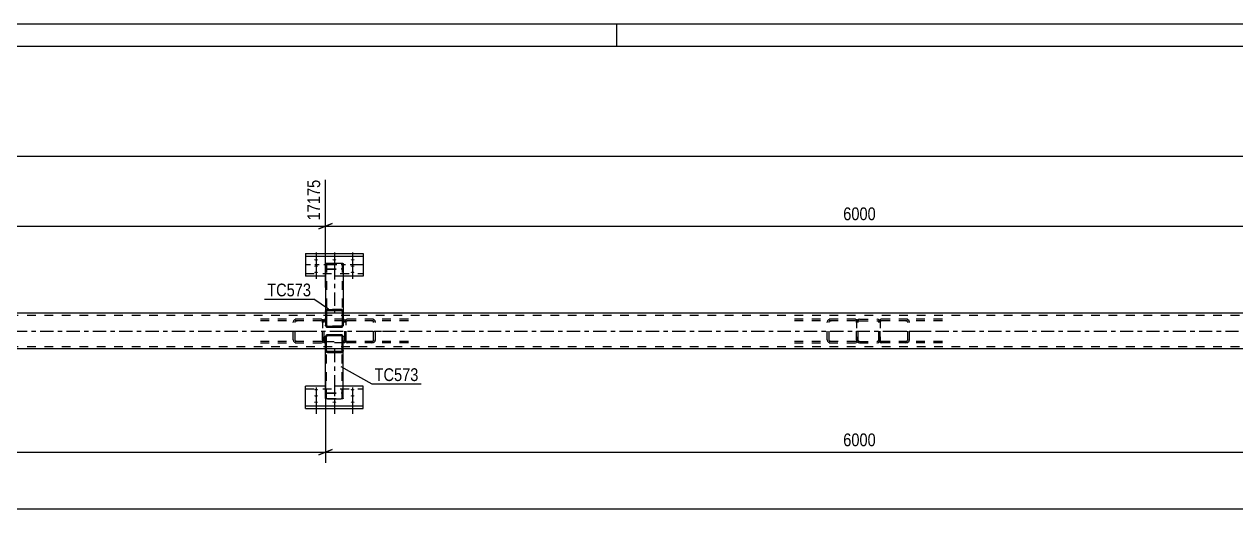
# Model space of a CAD drawing. Header units: millimetres. Extents: x -82 to 1107, y -663 to 178.
# Drawn here: x 553.9 to 826.1, y 68.6 to 177.5 of the extents above; entities that cross this region are included whole.
import ezdxf

# ---------------------------------------------------------------- set-up
doc = ezdxf.new("R2010")
doc.units = ezdxf.units.MM
doc.linetypes.add('DXK_LINE_DOT2', pattern=[3.9198, 1.9599, -1.9599])
doc.linetypes.add('DXK_LINE_DOT3', pattern=[5.9187, 2.979, -0.9799, 0.9799, -0.9799])
doc.styles.add('Arial Narrow', font='ARIALN.TTF', dxfattribs={"height": 0.2})

# ---------------------------------------------------------------- blocks, each defined once
blk = doc.blocks.new('Unknown-348431369-1163')
at = {"color": 5, "linetype": 'Continuous'}
for p, q in [((1107.01, 177.55), (-81.99, 177.55)), ((687.01, 172.55), (687.01, 177.55)), ((1102.01, 172.55), (-76.99, 172.55))]:
    blk.add_line(p, q, dxfattribs=at)
blk = doc.blocks.new('Part-348431369-3608 - 3591')
at = {"color": 7, "linetype": 'DXK_LINE_DOT2'}
for p, q in [((621.54, 104.21), (621.54, 104.58)), ((621.78, 104.58), (621.54, 104.58)), ((621.78, 93.47), (621.78, 104.58)), ((625.06, 104.58), (625.54, 104.58)), ((625.28, 104.58), (625.3, 104.58)), ((625.3, 93.47), (625.3, 104.58)), ((625.54, 104.21), (625.54, 104.58)), ((621.54, 94.51), (621.57, 94.57)), ((621.57, 94.57), (621.68, 94.63)), ((621.68, 94.63), (621.83, 94.66)), ((621.8, 94.54), (621.78, 94.51)), ((621.78, 93.47), (621.8, 93.44)), ((621.85, 94.57), (621.8, 94.54)), ((621.8, 93.44), (621.85, 93.41)), ((621.83, 94.66), (622.02, 94.68)), ((621.93, 94.59), (621.85, 94.57)), ((621.85, 93.41), (621.93, 93.4)), ((622.02, 94.59), (621.93, 94.59)), ((621.93, 93.4), (622.02, 93.39)), ((622.02, 94.68), (625.06, 94.68)), ((622.02, 94.59), (625.06, 94.59)), ((622.02, 93.39), (625.06, 93.39)), ((625.06, 94.68), (625.24, 94.66)), ((625.15, 94.59), (625.06, 94.59)), ((625.06, 93.39), (625.15, 93.4)), ((625.23, 94.57), (625.15, 94.59)), ((625.15, 93.4), (625.23, 93.41)), ((625.28, 94.54), (625.23, 94.57)), ((625.23, 93.41), (625.28, 93.44)), ((625.24, 94.66), (625.4, 94.63)), ((625.3, 94.51), (625.28, 94.54)), ((625.28, 93.44), (625.3, 93.47)), ((625.4, 94.63), (625.5, 94.57)), ((625.5, 94.57), (625.54, 94.51))]:
    blk.add_line(p, q, dxfattribs=at)
at = {"color": 2, "linetype": 'Continuous'}
for p, q in [((621.54, 93.47), (621.54, 104.21)), ((625.3, 104.58), (621.78, 104.58)), ((625.54, 93.47), (625.54, 104.21)), ((621.57, 93.41), (621.54, 93.47)), ((621.68, 93.36), (621.57, 93.41)), ((621.83, 93.32), (621.68, 93.36)), ((622.02, 93.31), (621.83, 93.32)), ((622.02, 93.31), (625.06, 93.31)), ((625.24, 93.32), (625.06, 93.31)), ((625.4, 93.36), (625.24, 93.32)), ((625.5, 93.41), (625.4, 93.36)), ((625.54, 93.47), (625.5, 93.41))]:
    blk.add_line(p, q, dxfattribs=at)
at = {"color": 7, "linetype": 'DXK_LINE_DOT3'}
blk.add_line((623.54, 104.58), (623.54, 93.99), dxfattribs=at)
blk = doc.blocks.new('Part-348431369-3759 - 3591')
at = {"color": 7, "linetype": 'DXK_LINE_DOT2'}
for p, q in [((626.44, 111.22), (626.18, 111.19)), ((626.18, 105.98), (626.18, 111.19)), ((626.18, 110.83), (626.27, 110.88)), ((626.27, 110.88), (626.44, 110.9)), ((640.17, 111.22), (626.44, 111.22)), ((640.17, 110.9), (626.44, 110.9)), ((632.26, 111.17), (631.93, 111.22)), ((631.93, 110.9), (632.1, 110.88)), ((632.33, 110.71), (632.37, 110.58)), ((632.37, 106.58), (632.37, 110.58)), ((632.81, 110.58), (632.74, 110.83)), ((632.81, 106.58), (632.81, 110.58)), ((626.27, 106.29), (626.18, 106.33)), ((626.44, 106.26), (626.27, 106.29)), ((640.17, 106.26), (626.44, 106.26)), ((632.1, 106.29), (631.93, 106.26)), ((632.37, 106.58), (632.33, 106.46)), ((632.74, 106.34), (632.81, 106.58)), ((626.18, 105.98), (626.44, 105.94)), ((640.17, 105.94), (626.44, 105.94)), ((631.93, 105.94), (632.26, 105.99))]:
    blk.add_line(p, q, dxfattribs=at)
at = {"color": 7, "linetype": 'DXK_LINE_DOT3'}
blk.add_line((629.18, 108.58), (637.42, 108.58), dxfattribs=at)
at = {"color": 7, "linetype": 'DXK_LINE_DOT2'}
for centre, radius, start, end in [((632, 110.49), 0.401, 32.4104, 75.4453), ((632.06, 110.4), 0.802, 32.4104, 75.4453), ((632, 106.68), 0.401, 284.5547, 327.5896), ((632.06, 106.77), 0.802, 284.5547, 327.5896)]:
    blk.add_arc(centre, radius, start, end, dxfattribs=at)
blk = doc.blocks.new('Bolt-348431369-3716 - 3591')
at = {"linetype": 'Continuous'}
for points in [[(619.44, 124.73), (619.53, 124.73), (619.62, 124.72), (619.7, 124.7), (619.77, 124.68), (619.82, 124.65), (619.86, 124.62), (619.88, 124.59), (619.88, 124.56), (619.86, 124.53), (619.82, 124.5), (619.77, 124.48), (619.7, 124.46), (619.62, 124.44), (619.53, 124.43), (619.44, 124.43), (619.35, 124.43), (619.26, 124.44), (619.18, 124.46), (619.11, 124.48), (619.06, 124.5), (619.02, 124.53), (619, 124.56), (619, 124.59), (619.02, 124.62), (619.06, 124.65), (619.11, 124.68), (619.18, 124.7), (619.26, 124.72), (619.35, 124.73)], [(619.44, 123.33), (619.53, 123.32), (619.62, 123.31), (619.7, 123.3), (619.77, 123.28), (619.82, 123.25), (619.86, 123.22), (619.88, 123.19), (619.88, 123.16), (619.86, 123.13), (619.82, 123.1), (619.77, 123.08), (619.7, 123.05), (619.62, 123.04), (619.53, 123.03), (619.44, 123.03), (619.35, 123.03), (619.26, 123.04), (619.18, 123.05), (619.11, 123.08), (619.06, 123.1), (619.02, 123.13), (619, 123.16), (619, 123.19), (619.02, 123.22), (619.06, 123.25), (619.11, 123.28), (619.18, 123.3), (619.26, 123.31), (619.35, 123.32)], [(623.54, 124.73), (623.63, 124.73), (623.72, 124.72), (623.8, 124.7), (623.87, 124.68), (623.92, 124.65), (623.96, 124.62), (623.98, 124.59), (623.98, 124.56), (623.96, 124.53), (623.92, 124.5), (623.87, 124.48), (623.8, 124.46), (623.72, 124.44), (623.63, 124.43), (623.54, 124.43), (623.45, 124.43), (623.36, 124.44), (623.28, 124.46), (623.21, 124.48), (623.16, 124.5), (623.12, 124.53), (623.1, 124.56), (623.1, 124.59), (623.12, 124.62), (623.16, 124.65), (623.21, 124.68), (623.28, 124.7), (623.36, 124.72), (623.45, 124.73)], [(627.64, 124.73), (627.73, 124.73), (627.82, 124.72), (627.9, 124.7), (627.97, 124.68), (628.02, 124.65), (628.06, 124.62), (628.08, 124.59), (628.08, 124.56), (628.06, 124.53), (628.02, 124.5), (627.97, 124.48), (627.9, 124.46), (627.82, 124.44), (627.73, 124.43), (627.64, 124.43), (627.55, 124.43), (627.46, 124.44), (627.38, 124.46), (627.31, 124.48), (627.26, 124.5), (627.22, 124.53), (627.2, 124.56), (627.2, 124.59), (627.22, 124.62), (627.26, 124.65), (627.31, 124.68), (627.38, 124.7), (627.46, 124.72), (627.55, 124.73)], [(627.64, 123.33), (627.73, 123.32), (627.82, 123.31), (627.9, 123.3), (627.97, 123.28), (628.02, 123.25), (628.06, 123.22), (628.08, 123.19), (628.08, 123.16), (628.06, 123.13), (628.02, 123.1), (627.97, 123.08), (627.9, 123.05), (627.82, 123.04), (627.73, 123.03), (627.64, 123.03), (627.55, 123.03), (627.46, 123.04), (627.38, 123.05), (627.31, 123.08), (627.26, 123.1), (627.22, 123.13), (627.2, 123.16), (627.2, 123.19), (627.22, 123.22), (627.26, 123.25), (627.31, 123.28), (627.38, 123.3), (627.46, 123.31), (627.55, 123.32)], [(619.44, 121.92), (619.53, 121.92), (619.62, 121.91), (619.7, 121.9), (619.77, 121.87), (619.82, 121.85), (619.86, 121.82), (619.88, 121.79), (619.88, 121.76), (619.86, 121.73), (619.82, 121.7), (619.77, 121.67), (619.7, 121.65), (619.62, 121.64), (619.53, 121.63), (619.44, 121.62), (619.35, 121.63), (619.26, 121.64), (619.18, 121.65), (619.11, 121.67), (619.06, 121.7), (619.02, 121.73), (619, 121.76), (619, 121.79), (619.02, 121.82), (619.06, 121.85), (619.11, 121.87), (619.18, 121.9), (619.26, 121.91), (619.35, 121.92)], [(627.64, 121.92), (627.73, 121.92), (627.82, 121.91), (627.9, 121.9), (627.97, 121.87), (628.02, 121.85), (628.06, 121.82), (628.08, 121.79), (628.08, 121.76), (628.06, 121.73), (628.02, 121.7), (627.97, 121.67), (627.9, 121.65), (627.82, 121.64), (627.73, 121.63), (627.64, 121.62), (627.55, 121.63), (627.46, 121.64), (627.38, 121.65), (627.31, 121.67), (627.26, 121.7), (627.22, 121.73), (627.2, 121.76), (627.2, 121.79), (627.22, 121.82), (627.26, 121.85), (627.31, 121.87), (627.38, 121.9), (627.46, 121.91), (627.55, 121.92)]]:
    blk.add_hatch(color=1, dxfattribs=at).paths.add_polyline_path(points)
at = {"color": 1, "linetype": 'Continuous'}
for p, q in [((619.44, 126.27), (619.44, 123.15)), ((623.54, 126.27), (623.54, 123.15)), ((627.64, 126.27), (627.64, 123.15)), ((619.44, 124.87), (619.44, 121.75)), ((619.44, 123.46), (619.44, 120.35)), ((627.64, 124.87), (627.64, 121.75)), ((627.64, 123.46), (627.64, 120.35))]:
    blk.add_line(p, q, dxfattribs=at)
at = {"color": 1, "linetype": 'DXK_LINE_DOT2'}
blk.add_line((623.54, 123.46), (623.54, 120.35), dxfattribs=at)
blk = doc.blocks.new('Part-348431369-10481 - 3591')
at = {"color": 2, "linetype": 'Continuous'}
for p, q in [((621.57, 113.14), (621.54, 112.96)), ((621.54, 112.96), (621.54, 109.92)), ((621.68, 113.3), (621.57, 113.14)), ((621.83, 113.4), (621.68, 113.3)), ((621.78, 112.96), (621.8, 113.05)), ((621.78, 112.96), (621.78, 112.96)), ((621.78, 112.96), (621.78, 109.92)), ((621.8, 113.05), (621.85, 113.13)), ((622.02, 113.44), (621.83, 113.4)), ((621.85, 113.13), (621.93, 113.18)), ((621.93, 113.18), (622.02, 113.2)), ((622.02, 113.44), (625.06, 113.44)), ((622.02, 113.44), (622.02, 113.44)), ((622.02, 113.2), (622.02, 113.2)), ((622.02, 113.2), (625.06, 113.2)), ((625.06, 113.44), (625.06, 113.44)), ((625.24, 113.4), (625.06, 113.44)), ((625.06, 113.2), (625.06, 113.2)), ((625.06, 113.2), (625.15, 113.18)), ((625.15, 113.18), (625.23, 113.13)), ((625.23, 113.13), (625.28, 113.05)), ((625.4, 113.3), (625.24, 113.4)), ((625.28, 113.05), (625.3, 112.96)), ((625.3, 112.96), (625.3, 112.96)), ((625.3, 112.96), (625.3, 109.92)), ((625.5, 113.14), (625.4, 113.3)), ((625.54, 112.96), (625.5, 113.14)), ((625.54, 112.96), (625.54, 109.92)), ((621.54, 109.92), (621.57, 109.74)), ((621.57, 109.74), (621.68, 109.58)), ((621.68, 109.58), (621.83, 109.48)), ((621.78, 109.92), (621.78, 109.92)), ((621.8, 109.83), (621.78, 109.92)), ((621.85, 109.75), (621.8, 109.83)), ((621.83, 109.48), (622.02, 109.44)), ((621.93, 109.7), (621.85, 109.75)), ((622.02, 109.68), (621.93, 109.7)), ((622.02, 109.68), (622.02, 109.68)), ((622.02, 109.68), (625.06, 109.68)), ((622.02, 109.44), (625.06, 109.44)), ((622.02, 109.44), (622.02, 109.44)), ((625.15, 109.7), (625.06, 109.68)), ((625.06, 109.68), (625.06, 109.68)), ((625.06, 109.44), (625.24, 109.48)), ((625.06, 109.44), (625.06, 109.44)), ((625.23, 109.75), (625.15, 109.7)), ((625.28, 109.83), (625.23, 109.75)), ((625.24, 109.48), (625.4, 109.58)), ((625.3, 109.92), (625.28, 109.83)), ((625.3, 109.92), (625.3, 109.92)), ((625.4, 109.58), (625.5, 109.74)), ((625.5, 109.74), (625.54, 109.92))]:
    blk.add_line(p, q, dxfattribs=at)
at = {"color": 7, "linetype": 'DXK_LINE_DOT2'}
for p, q in [((621.54, 112.96), (621.57, 113.14)), ((621.78, 112.58), (621.54, 112.58)), ((621.54, 112.58), (621.78, 112.58)), ((621.57, 113.14), (621.68, 113.3)), ((621.68, 113.3), (621.83, 113.4)), ((621.8, 113.05), (621.78, 112.96)), ((621.78, 112.96), (621.78, 112.96)), ((621.85, 113.13), (621.8, 113.05)), ((621.83, 113.4), (622.02, 113.44)), ((621.93, 113.18), (621.85, 113.13)), ((622.02, 113.2), (621.93, 113.18)), ((625.06, 113.44), (622.02, 113.44)), ((622.02, 113.2), (625.06, 113.2)), ((625.06, 113.44), (625.24, 113.4)), ((625.15, 113.18), (625.06, 113.2)), ((625.23, 113.13), (625.15, 113.18)), ((625.28, 113.05), (625.23, 113.13)), ((625.24, 113.4), (625.4, 113.3)), ((625.3, 112.96), (625.28, 113.05)), ((625.3, 112.96), (625.3, 112.96)), ((625.54, 112.58), (625.3, 112.58)), ((625.3, 112.58), (625.54, 112.58)), ((625.4, 113.3), (625.5, 113.14)), ((625.5, 113.14), (625.54, 112.96)), ((621.57, 109.74), (621.54, 109.92)), ((621.78, 109.92), (621.8, 109.83)), ((621.8, 109.83), (621.85, 109.75)), ((622.02, 109.44), (621.83, 109.48)), ((621.85, 109.75), (621.93, 109.7)), ((621.93, 109.7), (622.02, 109.68)), ((625.06, 109.68), (622.02, 109.68)), ((622.02, 109.44), (625.06, 109.44)), ((625.06, 109.68), (625.15, 109.7)), ((625.24, 109.48), (625.06, 109.44)), ((625.15, 109.7), (625.23, 109.75)), ((625.23, 109.75), (625.28, 109.83)), ((625.28, 109.83), (625.3, 109.92)), ((625.54, 109.92), (625.5, 109.74))]:
    blk.add_line(p, q, dxfattribs=at)
for centre, start, end in [((622.02, 109.92), 202.5, 247.5), ((625.06, 109.92), 292.5, 337.5)]:
    blk.add_arc(centre, 0.48, start, end, dxfattribs=at)
blk = doc.blocks.new('Part-348431369-3683 - 3591')
at = {"color": 2, "linetype": 'Continuous'}
for p, q in [((621.54, 123.7), (621.57, 123.76)), ((621.54, 123.7), (621.54, 112.96)), ((621.57, 123.76), (621.68, 123.81)), ((621.68, 123.81), (621.83, 123.85)), ((621.83, 123.85), (622.02, 123.86)), ((622.02, 123.86), (625.06, 123.86)), ((625.06, 123.86), (625.24, 123.85)), ((625.24, 123.85), (625.4, 123.81)), ((625.4, 123.81), (625.5, 123.76)), ((625.5, 123.76), (625.54, 123.7)), ((625.54, 123.7), (625.54, 112.96)), ((625.3, 112.58), (621.78, 112.58))]:
    blk.add_line(p, q, dxfattribs=at)
at = {"color": 7, "linetype": 'DXK_LINE_DOT2'}
for p, q in [((621.57, 122.59), (621.54, 122.66)), ((621.68, 122.54), (621.57, 122.59)), ((621.83, 122.5), (621.68, 122.54)), ((621.8, 123.73), (621.78, 123.7)), ((621.78, 123.7), (621.78, 112.58)), ((621.78, 122.66), (621.8, 122.62)), ((621.85, 123.75), (621.8, 123.73)), ((621.8, 122.62), (621.85, 122.6)), ((621.93, 123.77), (621.85, 123.75)), ((621.85, 122.6), (621.93, 122.58)), ((622.02, 123.78), (621.93, 123.77)), ((621.93, 122.58), (622.02, 122.57)), ((622.02, 123.78), (625.06, 123.78)), ((622.02, 122.57), (625.06, 122.57)), ((625.15, 123.77), (625.06, 123.78)), ((625.06, 122.57), (625.15, 122.58)), ((625.23, 123.75), (625.15, 123.77)), ((625.15, 122.58), (625.23, 122.6)), ((625.28, 123.73), (625.23, 123.75)), ((625.23, 122.6), (625.24, 122.61)), ((625.24, 122.61), (625.28, 122.62)), ((625.4, 122.54), (625.24, 122.5)), ((625.3, 123.7), (625.28, 123.73)), ((625.28, 122.62), (625.3, 122.66)), ((625.3, 123.7), (625.3, 113.37)), ((625.5, 122.59), (625.4, 122.54)), ((625.54, 122.66), (625.5, 122.59)), ((622.02, 122.49), (621.83, 122.5)), ((622.02, 122.49), (625.06, 122.49)), ((625.24, 122.5), (625.06, 122.49)), ((621.54, 112.96), (621.54, 112.58)), ((621.78, 112.58), (621.54, 112.58)), ((625.28, 112.58), (625.3, 112.58)), ((625.3, 113.37), (625.3, 112.58)), ((625.3, 112.58), (625.54, 112.58)), ((625.54, 112.96), (625.54, 112.58))]:
    blk.add_line(p, q, dxfattribs=at)
at = {"color": 7, "linetype": 'DXK_LINE_DOT3'}
blk.add_line((623.54, 123.18), (623.54, 112.58), dxfattribs=at)
blk = doc.blocks.new('Part-348431369-3684 - 3591')
at = {"color": 2, "linetype": 'Continuous'}
for p, q in [((617.04, 126), (630.04, 126)), ((617.04, 126), (617.04, 120.95)), ((617.04, 125.4), (630.04, 125.4)), ((630.04, 126), (630.04, 120.95)), ((621.54, 120.95), (617.04, 120.95)), ((630.04, 120.95), (625.54, 120.95))]:
    blk.add_line(p, q, dxfattribs=at)
at = {"color": 7, "linetype": 'DXK_LINE_DOT3'}
blk.add_line((630.04, 123.48), (617.04, 123.48), dxfattribs=at)
at = {"color": 7, "linetype": 'DXK_LINE_DOT2'}
for p, q in [((617.04, 121.55), (630.04, 121.55)), ((625.54, 120.95), (621.54, 120.95))]:
    blk.add_line(p, q, dxfattribs=at)
blk = doc.blocks.new('Part-348431369-3758 - 3591')
at = {"color": 7, "linetype": 'DXK_LINE_DOT2'}
for p, q in [((740.64, 111.22), (726.91, 111.22)), ((740.64, 110.9), (726.91, 110.9)), ((734.34, 110.83), (734.27, 110.58)), ((734.27, 106.58), (734.27, 110.58)), ((734.71, 110.58), (734.75, 110.71)), ((734.71, 106.58), (734.71, 110.58)), ((735.15, 111.22), (734.82, 111.17)), ((734.98, 110.88), (735.15, 110.9)), ((740.64, 111.22), (740.9, 111.19)), ((740.64, 110.9), (740.81, 110.88)), ((740.81, 110.88), (740.9, 110.84)), ((740.9, 111.19), (740.9, 105.98)), ((740.64, 106.26), (726.91, 106.26)), ((734.27, 106.58), (734.34, 106.34)), ((734.75, 106.46), (734.71, 106.58)), ((735.15, 106.26), (734.98, 106.29)), ((740.81, 106.29), (740.64, 106.26)), ((740.9, 106.33), (740.81, 106.29)), ((726.91, 105.94), (740.64, 105.94)), ((734.82, 105.99), (735.15, 105.94)), ((740.64, 105.94), (740.9, 105.98))]:
    blk.add_line(p, q, dxfattribs=at)
for centre, radius, start, end in [((735.02, 110.4), 0.802, 104.5547, 147.5896), ((735.08, 110.49), 0.401, 104.5547, 147.5896), ((735.02, 106.77), 0.802, 212.4104, 255.4453), ((735.08, 106.68), 0.401, 212.4104, 255.4453)]:
    blk.add_arc(centre, radius, start, end, dxfattribs=at)
blk = doc.blocks.new('Part-348431369-3783 - 3591')
at = {"color": 7, "linetype": 'DXK_LINE_DOT2'}
for p, q in [((620.95, 110.83), (620.9, 110.58)), ((620.9, 106.58), (620.9, 110.58)), ((621.22, 110.58), (621.24, 110.71)), ((621.22, 106.58), (621.22, 110.58)), ((621.54, 111.22), (621.29, 111.17)), ((621.42, 110.88), (621.54, 110.9)), ((625.54, 111.22), (621.54, 111.22)), ((625.54, 110.9), (621.54, 110.9)), ((625.78, 111.17), (625.54, 111.22)), ((625.54, 110.9), (625.66, 110.88)), ((625.83, 110.71), (625.86, 110.58)), ((625.86, 106.58), (625.86, 110.58)), ((626.18, 110.58), (626.13, 110.83)), ((626.18, 106.58), (626.18, 110.58)), ((620.9, 106.58), (620.95, 106.34)), ((621.24, 106.46), (621.22, 106.58)), ((621.54, 106.26), (621.42, 106.29)), ((621.54, 106.26), (625.54, 106.26)), ((625.66, 106.29), (625.54, 106.26)), ((625.86, 106.58), (625.83, 106.46)), ((626.13, 106.34), (626.18, 106.58)), ((621.29, 105.99), (621.54, 105.94)), ((625.54, 105.94), (621.54, 105.94)), ((625.54, 105.94), (625.78, 105.99))]:
    blk.add_line(p, q, dxfattribs=at)
at = {"color": 7, "linetype": 'DXK_LINE_DOT3'}
blk.add_line((623.54, 108.58), (623.54, 108.58), dxfattribs=at)
at = {"color": 7, "linetype": 'DXK_LINE_DOT2'}
for centre, radius, start, end in [((621.54, 110.58), 0.64, 112.5, 157.5), ((621.54, 110.58), 0.32, 112.5, 157.5), ((625.54, 110.58), 0.32, 22.5, 67.5), ((625.54, 110.58), 0.64, 22.5, 67.5), ((621.54, 106.58), 0.64, 202.5, 247.5), ((621.54, 106.58), 0.32, 202.5, 247.5), ((625.54, 106.58), 0.32, 292.5, 337.5), ((625.54, 106.58), 0.64, 292.5, 337.5)]:
    blk.add_arc(centre, radius, start, end, dxfattribs=at)
blk = doc.blocks.new('Part-348431369-3761 - 3591')
at = {"color": 7, "linetype": 'DXK_LINE_DOT2'}
for p, q in [((746.44, 111.22), (746.18, 111.19)), ((746.18, 111.19), (746.18, 105.98)), ((746.18, 110.84), (746.27, 110.88)), ((746.27, 110.88), (746.44, 110.9)), ((760.17, 111.22), (746.44, 111.22)), ((760.17, 110.9), (746.44, 110.9)), ((752.26, 111.17), (751.93, 111.22)), ((751.93, 110.9), (752.1, 110.88)), ((752.33, 110.71), (752.37, 110.58)), ((752.37, 106.58), (752.37, 110.58)), ((752.81, 110.58), (752.74, 110.83)), ((752.81, 106.58), (752.81, 110.58)), ((746.27, 106.29), (746.18, 106.33)), ((746.44, 106.26), (746.27, 106.29)), ((760.17, 106.26), (746.44, 106.26)), ((752.1, 106.29), (751.93, 106.26)), ((752.37, 106.58), (752.33, 106.46)), ((752.74, 106.34), (752.81, 106.58)), ((746.18, 105.98), (746.44, 105.94)), ((760.17, 105.94), (746.44, 105.94)), ((751.93, 105.94), (752.26, 105.99))]:
    blk.add_line(p, q, dxfattribs=at)
at = {"color": 7, "linetype": 'DXK_LINE_DOT3'}
blk.add_line((749.18, 108.58), (757.42, 108.58), dxfattribs=at)
at = {"color": 7, "linetype": 'DXK_LINE_DOT2'}
for centre, radius, start, end in [((752, 110.49), 0.401, 32.4104, 75.4453), ((752.06, 110.4), 0.802, 32.4104, 75.4453), ((752, 106.68), 0.401, 284.5547, 327.5896), ((752.06, 106.77), 0.802, 284.5547, 327.5896)]:
    blk.add_arc(centre, radius, start, end, dxfattribs=at)
blk = doc.blocks.new('Part-348431369-3795 - 3591')
at = {"color": 7, "linetype": 'DXK_LINE_DOT2'}
for p, q in [((620.64, 111.22), (606.91, 111.22)), ((620.64, 110.9), (606.91, 110.9)), ((614.34, 110.83), (614.27, 110.58)), ((614.27, 106.58), (614.27, 110.58)), ((614.71, 110.58), (614.75, 110.71)), ((614.71, 106.58), (614.71, 110.58)), ((615.15, 111.22), (614.82, 111.17)), ((614.98, 110.88), (615.15, 110.9)), ((620.64, 111.22), (620.9, 111.19)), ((620.64, 110.9), (620.81, 110.88)), ((620.81, 110.88), (620.9, 110.84)), ((620.9, 111.19), (620.9, 105.98)), ((620.64, 106.26), (606.91, 106.26)), ((614.27, 106.58), (614.34, 106.34)), ((614.75, 106.46), (614.71, 106.58)), ((615.15, 106.26), (614.98, 106.29)), ((620.81, 106.29), (620.64, 106.26)), ((620.9, 106.33), (620.81, 106.29)), ((606.91, 105.94), (620.64, 105.94)), ((614.82, 105.99), (615.15, 105.94)), ((620.64, 105.94), (620.9, 105.98))]:
    blk.add_line(p, q, dxfattribs=at)
at = {"color": 7, "linetype": 'DXK_LINE_DOT3'}
blk.add_line((609.66, 108.58), (617.9, 108.58), dxfattribs=at)
at = {"color": 7, "linetype": 'DXK_LINE_DOT2'}
for centre, radius, start, end in [((615.02, 110.4), 0.802, 104.5547, 147.5895), ((615.08, 110.49), 0.401, 104.5547, 147.5895), ((615.02, 106.77), 0.802, 212.4105, 255.4453), ((615.08, 106.68), 0.401, 212.4105, 255.4453)]:
    blk.add_arc(centre, radius, start, end, dxfattribs=at)
blk = doc.blocks.new('Part-348431369-3805 - 3591')
at = {"color": 7, "linetype": 'DXK_LINE_DOT2'}
for p, q in [((991.54, 112.1), (12.9, 112.1)), ((625.54, 112.58), (621.54, 112.58)), ((991.54, 105.06), (12.9, 105.06)), ((625.54, 104.58), (621.54, 104.58))]:
    blk.add_line(p, q, dxfattribs=at)
at = {"color": 2, "linetype": 'Continuous'}
for p, q in [((621.54, 112.58), (385.55, 112.58)), ((861.55, 112.58), (625.54, 112.58)), ((621.54, 104.58), (385.55, 104.58)), ((861.55, 104.58), (625.54, 104.58))]:
    blk.add_line(p, q, dxfattribs=at)
at = {"color": 7, "linetype": 'DXK_LINE_DOT3'}
blk.add_line((12.9, 108.58), (991.54, 108.58), dxfattribs=at)
blk = doc.blocks.new('Bolt-348431369-3814 - 3591')
at = {"linetype": 'Continuous'}
for points in [[(619.44, 95.24), (619.35, 95.25), (619.26, 95.26), (619.18, 95.27), (619.11, 95.29), (619.06, 95.32), (619.02, 95.35), (619, 95.38), (619, 95.41), (619.02, 95.44), (619.06, 95.47), (619.11, 95.49), (619.18, 95.52), (619.26, 95.53), (619.35, 95.54), (619.44, 95.54), (619.53, 95.54), (619.62, 95.53), (619.7, 95.52), (619.77, 95.49), (619.82, 95.47), (619.86, 95.44), (619.88, 95.41), (619.88, 95.38), (619.86, 95.35), (619.82, 95.32), (619.77, 95.29), (619.7, 95.27), (619.62, 95.26), (619.53, 95.25)], [(627.64, 95.24), (627.55, 95.25), (627.46, 95.26), (627.38, 95.27), (627.31, 95.29), (627.26, 95.32), (627.22, 95.35), (627.2, 95.38), (627.2, 95.41), (627.22, 95.44), (627.26, 95.47), (627.31, 95.49), (627.38, 95.52), (627.46, 95.53), (627.55, 95.54), (627.64, 95.54), (627.73, 95.54), (627.82, 95.53), (627.9, 95.52), (627.97, 95.49), (628.02, 95.47), (628.06, 95.44), (628.08, 95.41), (628.08, 95.38), (628.06, 95.35), (628.02, 95.32), (627.97, 95.29), (627.9, 95.27), (627.82, 95.26), (627.73, 95.25)], [(619.44, 93.84), (619.35, 93.84), (619.26, 93.85), (619.18, 93.87), (619.11, 93.89), (619.06, 93.92), (619.02, 93.94), (619, 93.98), (619, 94.01), (619.02, 94.04), (619.06, 94.07), (619.11, 94.09), (619.18, 94.11), (619.26, 94.13), (619.35, 94.14), (619.44, 94.14), (619.53, 94.14), (619.62, 94.13), (619.7, 94.11), (619.77, 94.09), (619.82, 94.07), (619.86, 94.04), (619.88, 94.01), (619.88, 93.98), (619.86, 93.94), (619.82, 93.92), (619.77, 93.89), (619.7, 93.87), (619.62, 93.85), (619.53, 93.84)], [(619.44, 92.44), (619.35, 92.44), (619.26, 92.45), (619.18, 92.47), (619.11, 92.49), (619.06, 92.51), (619.02, 92.54), (619, 92.57), (619, 92.6), (619.02, 92.64), (619.06, 92.66), (619.11, 92.69), (619.18, 92.71), (619.26, 92.73), (619.35, 92.74), (619.44, 92.74), (619.53, 92.74), (619.62, 92.73), (619.7, 92.71), (619.77, 92.69), (619.82, 92.66), (619.86, 92.64), (619.88, 92.6), (619.88, 92.57), (619.86, 92.54), (619.82, 92.51), (619.77, 92.49), (619.7, 92.47), (619.62, 92.45), (619.53, 92.44)], [(623.54, 92.44), (623.45, 92.44), (623.36, 92.45), (623.28, 92.47), (623.21, 92.49), (623.16, 92.51), (623.12, 92.54), (623.1, 92.57), (623.1, 92.6), (623.12, 92.64), (623.16, 92.66), (623.21, 92.69), (623.28, 92.71), (623.36, 92.73), (623.45, 92.74), (623.54, 92.74), (623.63, 92.74), (623.72, 92.73), (623.8, 92.71), (623.87, 92.69), (623.92, 92.66), (623.96, 92.64), (623.98, 92.6), (623.98, 92.57), (623.96, 92.54), (623.92, 92.51), (623.87, 92.49), (623.8, 92.47), (623.72, 92.45), (623.63, 92.44)], [(627.64, 93.84), (627.55, 93.84), (627.46, 93.85), (627.38, 93.87), (627.31, 93.89), (627.26, 93.92), (627.22, 93.94), (627.2, 93.98), (627.2, 94.01), (627.22, 94.04), (627.26, 94.07), (627.31, 94.09), (627.38, 94.11), (627.46, 94.13), (627.55, 94.14), (627.64, 94.14), (627.73, 94.14), (627.82, 94.13), (627.9, 94.11), (627.97, 94.09), (628.02, 94.07), (628.06, 94.04), (628.08, 94.01), (628.08, 93.98), (628.06, 93.94), (628.02, 93.92), (627.97, 93.89), (627.9, 93.87), (627.82, 93.85), (627.73, 93.84)], [(627.64, 92.44), (627.55, 92.44), (627.46, 92.45), (627.38, 92.47), (627.31, 92.49), (627.26, 92.51), (627.22, 92.54), (627.2, 92.57), (627.2, 92.6), (627.22, 92.64), (627.26, 92.66), (627.31, 92.69), (627.38, 92.71), (627.46, 92.73), (627.55, 92.74), (627.64, 92.74), (627.73, 92.74), (627.82, 92.73), (627.9, 92.71), (627.97, 92.69), (628.02, 92.66), (628.06, 92.64), (628.08, 92.6), (628.08, 92.57), (628.06, 92.54), (628.02, 92.51), (627.97, 92.49), (627.9, 92.47), (627.82, 92.45), (627.73, 92.44)]]:
    blk.add_hatch(color=1, dxfattribs=at).paths.add_polyline_path(points)
at = {"color": 1, "linetype": 'Continuous'}
for p, q in [((619.44, 95.88), (619.44, 92.76)), ((627.64, 95.88), (627.64, 92.76)), ((619.44, 94.48), (619.44, 91.36)), ((619.44, 93.08), (619.44, 89.96)), ((623.54, 93.08), (623.54, 89.96)), ((627.64, 94.48), (627.64, 91.36)), ((627.64, 93.08), (627.64, 89.96))]:
    blk.add_line(p, q, dxfattribs=at)
at = {"color": 1, "linetype": 'DXK_LINE_DOT2'}
blk.add_line((623.54, 95.88), (623.54, 92.76), dxfattribs=at)
blk = doc.blocks.new('Part-348431369-3815 - 3591')
at = {"color": 2, "linetype": 'Continuous'}
for p, q in [((617.04, 91.17), (617.04, 96.21)), ((621.54, 96.21), (617.04, 96.21)), ((630.04, 96.21), (625.54, 96.21)), ((630.04, 91.17), (630.04, 96.21)), ((617.04, 91.77), (630.04, 91.77)), ((617.04, 91.17), (630.04, 91.17))]:
    blk.add_line(p, q, dxfattribs=at)
at = {"color": 7, "linetype": 'DXK_LINE_DOT2'}
for p, q in [((617.04, 95.61), (630.04, 95.61)), ((625.54, 96.21), (621.54, 96.21))]:
    blk.add_line(p, q, dxfattribs=at)
blk = doc.blocks.new('Part-348431369-3833 - 3591')
at = {"color": 7, "linetype": 'DXK_LINE_DOT2'}
for p, q in [((740.95, 110.83), (740.9, 110.58)), ((740.9, 106.58), (740.9, 110.58)), ((741.22, 110.58), (741.24, 110.71)), ((741.22, 106.58), (741.22, 110.58)), ((741.54, 111.22), (741.3, 111.17)), ((741.42, 110.88), (741.54, 110.9)), ((741.54, 111.22), (745.54, 111.22)), ((741.54, 110.9), (745.54, 110.9)), ((745.79, 111.17), (745.54, 111.22)), ((745.54, 110.9), (745.66, 110.88)), ((745.84, 110.71), (745.86, 110.58)), ((745.86, 106.58), (745.86, 110.58)), ((746.18, 110.58), (746.13, 110.83)), ((746.18, 106.58), (746.18, 110.58)), ((740.9, 106.58), (740.95, 106.34)), ((741.24, 106.46), (741.22, 106.58)), ((741.54, 106.26), (741.42, 106.29)), ((741.54, 106.26), (745.54, 106.26)), ((745.66, 106.29), (745.54, 106.26)), ((745.86, 106.58), (745.84, 106.46)), ((746.13, 106.34), (746.18, 106.58)), ((741.3, 105.99), (741.54, 105.94)), ((741.54, 105.94), (745.54, 105.94)), ((745.54, 105.94), (745.79, 105.99))]:
    blk.add_line(p, q, dxfattribs=at)
at = {"color": 7, "linetype": 'DXK_LINE_DOT3'}
blk.add_line((743.54, 108.58), (743.54, 108.58), dxfattribs=at)
at = {"color": 7, "linetype": 'DXK_LINE_DOT2'}
for centre, radius, start, end in [((741.54, 110.58), 0.64, 112.5, 157.5), ((741.54, 110.58), 0.32, 112.5, 157.5), ((745.54, 110.58), 0.32, 22.5, 67.5), ((745.54, 110.58), 0.64, 22.5, 67.5), ((741.54, 106.58), 0.64, 202.5, 247.5), ((741.54, 106.58), 0.32, 202.5, 247.5), ((745.54, 106.58), 0.32, 292.5, 337.5), ((745.54, 106.58), 0.64, 292.5, 337.5)]:
    blk.add_arc(centre, radius, start, end, dxfattribs=at)
blk = doc.blocks.new('Part-348431369-10482 - 3591')
at = {"color": 2, "linetype": 'Continuous'}
for p, q in [((621.57, 107.43), (621.54, 107.25)), ((621.54, 104.21), (621.54, 107.25)), ((621.68, 107.58), (621.57, 107.43)), ((621.83, 107.69), (621.68, 107.58)), ((621.8, 107.34), (621.78, 107.25)), ((621.78, 104.21), (621.78, 107.25)), ((621.85, 107.41), (621.8, 107.34)), ((622.02, 107.73), (621.83, 107.69)), ((621.93, 107.47), (621.85, 107.41)), ((622.02, 107.49), (621.93, 107.47)), ((625.06, 107.73), (622.02, 107.73)), ((625.06, 107.49), (622.02, 107.49)), ((625.24, 107.69), (625.06, 107.73)), ((625.15, 107.47), (625.06, 107.49)), ((625.23, 107.41), (625.15, 107.47)), ((625.28, 107.34), (625.23, 107.41)), ((625.4, 107.58), (625.24, 107.69)), ((625.3, 107.25), (625.28, 107.34)), ((625.3, 104.21), (625.3, 107.25)), ((625.5, 107.43), (625.4, 107.58)), ((625.54, 107.25), (625.5, 107.43)), ((625.54, 104.21), (625.54, 107.25)), ((621.57, 104.02), (621.54, 104.21)), ((621.68, 103.87), (621.57, 104.02)), ((621.83, 103.76), (621.68, 103.87)), ((621.78, 104.21), (621.8, 104.11)), ((621.8, 104.11), (621.85, 104.04)), ((622.02, 103.73), (621.83, 103.76)), ((621.85, 104.04), (621.93, 103.98)), ((621.93, 103.98), (622.02, 103.97)), ((625.06, 103.97), (622.02, 103.97)), ((622.02, 103.73), (625.06, 103.73)), ((625.06, 103.97), (625.15, 103.98)), ((625.06, 103.73), (625.24, 103.76)), ((625.06, 103.72), (625.06, 103.73)), ((625.15, 103.98), (625.23, 104.04)), ((625.23, 104.04), (625.28, 104.11)), ((625.4, 103.87), (625.24, 103.76)), ((625.28, 104.11), (625.3, 104.21)), ((625.5, 104.02), (625.4, 103.87)), ((625.54, 104.21), (625.5, 104.02))]:
    blk.add_line(p, q, dxfattribs=at)
at = {"color": 7, "linetype": 'DXK_LINE_DOT2'}
for p, q in [((621.54, 107.25), (621.57, 107.43)), ((621.83, 107.69), (622.02, 107.73)), ((625.06, 107.73), (625.24, 107.69)), ((625.5, 107.43), (625.54, 107.25)), ((621.78, 104.58), (621.54, 104.58)), ((622.02, 103.73), (625.06, 103.72)), ((625.24, 103.76), (625.06, 103.72)), ((625.54, 104.58), (625.3, 104.58))]:
    blk.add_line(p, q, dxfattribs=at)
for centre, start, end in [((622.02, 107.25), 112.5, 157.5), ((625.06, 107.25), 22.5, 67.5)]:
    blk.add_arc(centre, 0.48, start, end, dxfattribs=at)
blk = doc.blocks.new('StraightDimension-348431369-3987 - 3591')
at = {"color": 7, "linetype": 'Continuous'}
for p, q in [((381.55, 118.38), (381.55, 142.59)), ((621.54, 118.38), (621.54, 142.59)), ((383.05, 132.75), (380.05, 131.55)), ((381.55, 132.15), (621.54, 132.15)), ((620.04, 131.55), (623.04, 132.75))]:
    blk.add_line(p, q, dxfattribs=at)
at = {"color": 0, "linetype": 'Continuous'}
blk.add_wipeout([(620.94, 143.19), (616.74, 143.19), (616.74, 132.85), (620.94, 132.85)], dxfattribs=at)
at = {"color": 0}
blk.add_wipeout([(505.8, 132.9), (505.8, 137.1), (497.29, 137.1), (497.29, 132.9)], dxfattribs=at)
at = {"color": 3, "linetype": 'Continuous', "style": 'Arial Narrow'}
blk.add_text('17175', height=2.863, rotation=90.0002, dxfattribs=at).set_placement((620.34, 133.45))
at = {"color": 3, "style": 'Arial Narrow'}
blk.add_text('6000', height=2.863, dxfattribs=at).set_placement((497.89, 133.5))
blk = doc.blocks.new('StraightDimension-348431369-3878 - 3591')
at = {"color": 7, "linetype": 'Continuous'}
for p, q in [((381.55, 98.34), (381.55, 78.94)), ((621.54, 98.34), (621.54, 78.94)), ((383.05, 81.94), (380.05, 80.74)), ((620.04, 80.74), (623.04, 81.94)), ((381.55, 81.34), (621.54, 81.34))]:
    blk.add_line(p, q, dxfattribs=at)
at = {"color": 0}
blk.add_wipeout([(505.8, 82.09), (505.8, 86.29), (497.29, 86.29), (497.29, 82.09)], dxfattribs=at)
at = {"color": 3, "style": 'Arial Narrow'}
blk.add_text('6000', height=2.863, dxfattribs=at).set_placement((497.89, 82.69))
blk = doc.blocks.new('StraightDimension-348431369-10660 - 3591')
at = {"color": 7, "linetype": 'Continuous'}
blk.add_line((0, 147.86), (1004.44, 147.86), dxfattribs=at)
blk = doc.blocks.new('StraightDimension-348431369-3890 - 3591')
at = {"color": 7, "linetype": 'Continuous'}
for p, q in [((621.54, 98.34), (621.54, 78.94)), ((861.55, 98.34), (861.55, 78.94)), ((623.04, 81.94), (620.04, 80.74)), ((860.05, 80.74), (863.05, 81.94)), ((621.54, 81.34), (861.55, 81.34))]:
    blk.add_line(p, q, dxfattribs=at)
at = {"color": 0}
blk.add_wipeout([(745.8, 82.09), (745.8, 86.29), (737.29, 86.29), (737.29, 82.09)], dxfattribs=at)
at = {"color": 3, "style": 'Arial Narrow'}
blk.add_text('6000', height=2.863, dxfattribs=at).set_placement((737.89, 82.69))
blk = doc.blocks.new('StraightDimension-348431369-4006 - 3591')
at = {"color": 7, "linetype": 'Continuous'}
for p, q in [((621.54, 118.38), (621.54, 142.59)), ((861.55, 116.42), (861.55, 142.59)), ((623.04, 132.75), (620.04, 131.55)), ((621.54, 132.15), (861.55, 132.15)), ((860.05, 131.55), (863.05, 132.75))]:
    blk.add_line(p, q, dxfattribs=at)
at = {"color": 0, "linetype": 'Continuous'}
blk.add_wipeout([(860.95, 143.19), (856.75, 143.19), (856.75, 132.85), (860.95, 132.85)], dxfattribs=at)
at = {"color": 0}
blk.add_wipeout([(745.8, 132.9), (745.8, 137.1), (737.29, 137.1), (737.29, 132.9)], dxfattribs=at)
at = {"color": 3, "linetype": 'Continuous', "style": 'Arial Narrow'}
blk.add_text('23175', height=2.863, rotation=90.0002, dxfattribs=at).set_placement((860.35, 133.45))
at = {"color": 3, "style": 'Arial Narrow'}
blk.add_text('6000', height=2.863, dxfattribs=at).set_placement((737.89, 133.5))
blk = doc.blocks.new('StraightDimension-348431369-4084 - 3591')
at = {"color": 7, "linetype": 'Continuous'}
blk.add_line((-1, 68.63), (1005.44, 68.63), dxfattribs=at)
blk = doc.blocks.new('Mark-348431369-3604 - 3591')
at = {"color": 0}
blk.add_wipeout([(642.45, 97.34), (642.45, 100.34), (632.58, 100.34), (632.58, 97.34)], dxfattribs=at)
blk.add_wipeout([(642.45, 97.34), (642.45, 100.34), (632.58, 100.34), (632.58, 97.34)], dxfattribs=at)
at = {"color": 30, "linetype": 'Continuous'}
for p, q in [((625.02, 100.64), (631.98, 96.74)), ((631.98, 96.74), (643.05, 96.74))]:
    blk.add_line(p, q, dxfattribs=at)
at = {"color": 3, "style": 'Arial Narrow'}
blk.add_text('TC573', height=2.863, dxfattribs=at).set_placement((632.58, 97.34))
blk = doc.blocks.new('Mark-348431369-3679 - 3591')
at = {"color": 0}
blk.add_wipeout([(618.32, 116.38), (618.32, 119.38), (608.45, 119.38), (608.45, 116.38)], dxfattribs=at)
blk.add_wipeout([(618.32, 116.38), (618.32, 119.38), (608.45, 119.38), (608.45, 116.38)], dxfattribs=at)
at = {"color": 30, "linetype": 'Continuous'}
for p in [(607.85, 115.78), (622.19, 113.51)]:
    blk.add_line(p, (618.92, 115.78), dxfattribs=at)
at = {"color": 3, "style": 'Arial Narrow'}
blk.add_text('TC573', height=2.863, dxfattribs=at).set_placement((608.45, 116.38))

msp = doc.modelspace()

# ---------------------------------------------------------------- block references
for name in ['Unknown-348431369-1163', 'Part-348431369-3684 - 3591', 'Bolt-348431369-3716 - 3591', 'Part-348431369-3683 - 3591', 'Part-348431369-3805 - 3591', 'Part-348431369-10481 - 3591', 'Part-348431369-3795 - 3591', 'Part-348431369-3783 - 3591', 'Part-348431369-3759 - 3591', 'Part-348431369-3758 - 3591', 'Part-348431369-3833 - 3591', 'Part-348431369-3761 - 3591', 'Part-348431369-10482 - 3591', 'Part-348431369-3608 - 3591', 'Part-348431369-3815 - 3591', 'Bolt-348431369-3814 - 3591']:
    msp.add_blockref(name, (0, 0))

# ---------------------------------------------------------------- next in the draw order: block references
for name in ['StraightDimension-348431369-3987 - 3591', 'StraightDimension-348431369-3878 - 3591']:
    msp.add_blockref(name, (0, 0))

# ---------------------------------------------------------------- next in the draw order: block references
for name in ['StraightDimension-348431369-10660 - 3591', 'StraightDimension-348431369-3890 - 3591']:
    msp.add_blockref(name, (0, 0))

# ---------------------------------------------------------------- next in the draw order: block references
for name in ['StraightDimension-348431369-4006 - 3591', 'StraightDimension-348431369-4084 - 3591']:
    msp.add_blockref(name, (0, 0))

# ---------------------------------------------------------------- next in the draw order: block references
for name in ['Mark-348431369-3679 - 3591', 'Mark-348431369-3604 - 3591']:
    msp.add_blockref(name, (0, 0))

doc.saveas('drawing.dxf')
